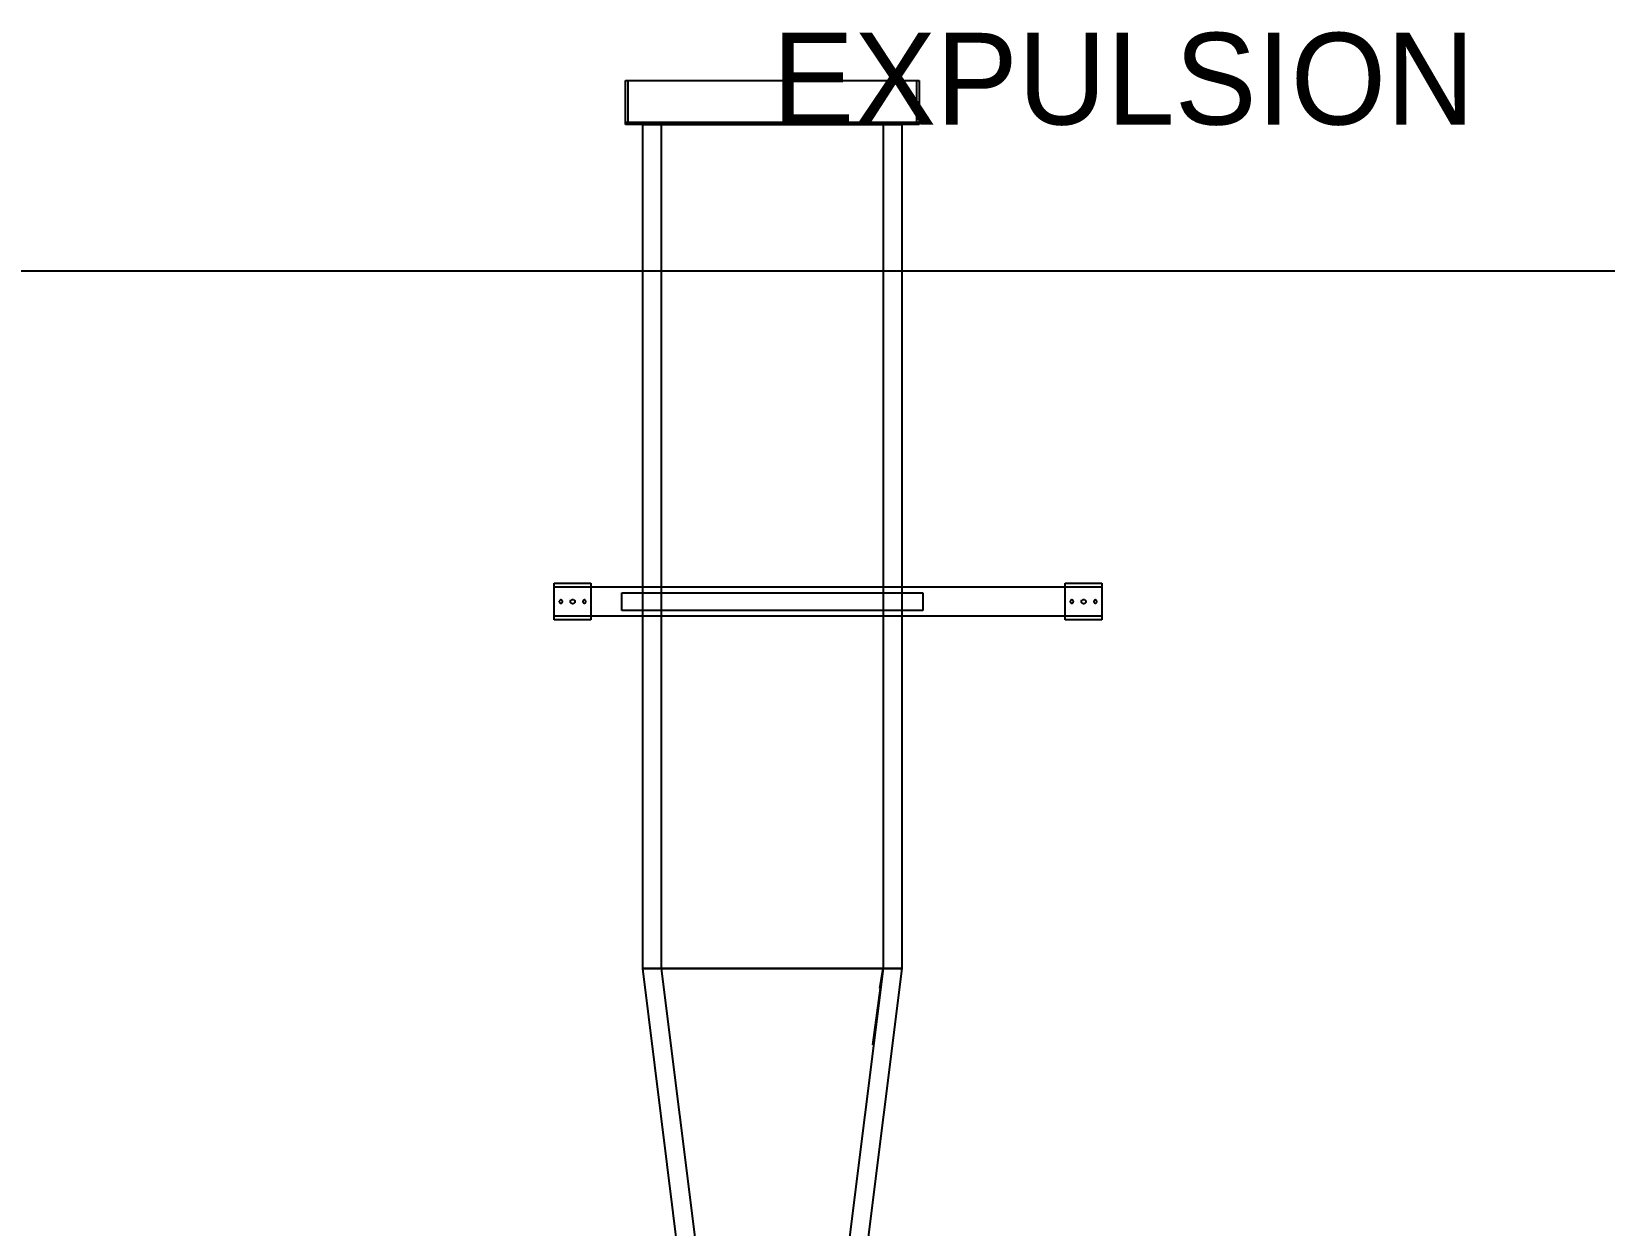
# Model space of a CAD drawing. Header units: metres. Extents: x 0.4 to 35.2, y -0.3 to 6.2.
# Drawn here: x 5.351 to 7.494, y 4.6 to 6.227 of the extents above; entities that cross this region are included whole.
import ezdxf

# ---------------------------------------------------------------- set-up
doc = ezdxf.new("R2010")
doc.units = ezdxf.units.M
for name, color, linetype in [('G_MEDIDO', 8, 'Continuous'), ('P_PROPUESTO', 5, 'Continuous'), ('TEXTOS', 7, 'Continuous')]:
    doc.layers.add(name, color=color, linetype=linetype)

msp = doc.modelspace()

# ---------------------------------------------------------------- linework, layer by layer
at = {"layer": 'G_MEDIDO'}
msp.add_lwpolyline([(0.4, 0.3), (8, 0.3), (8, 5.9), (0.4, 5.9)], close=True, dxfattribs=at)
at = {"layer": 'P_PROPUESTO'}
for p, q in [((6.16, 6.103), (6.16, 6.16)), ((6.16, 6.16), (6.56, 6.16)), ((6.16, 6.103), (6.16, 6.16)), ((6.16, 6.16), (6.163, 6.16)), ((6.16, 6.103), (6.16, 6.16)), ((6.16, 6.16), (6.56, 6.16)), ((6.163, 6.16), (6.163, 6.103)), ((6.557, 6.103), (6.557, 6.16)), ((6.557, 6.16), (6.56, 6.16)), ((6.56, 6.16), (6.56, 6.103)), ((6.56, 6.16), (6.56, 6.103)), ((6.56, 6.16), (6.56, 6.103)), ((6.56, 6.103), (6.16, 6.103)), ((6.163, 6.103), (6.16, 6.103)), ((6.56, 6.103), (6.16, 6.103)), ((6.16, 6.1), (6.16, 6.103)), ((6.16, 6.103), (6.17, 6.103)), ((6.17, 6.1), (6.16, 6.1)), ((6.17, 6.103), (6.17, 6.1)), ((6.17, 6.1), (6.17, 6.103)), ((6.17, 6.103), (6.55, 6.103)), ((6.17, 6.1), (6.17, 6.103)), ((6.17, 6.103), (6.55, 6.103)), ((6.55, 6.1), (6.17, 6.1)), ((6.55, 6.1), (6.17, 6.1)), ((6.1835, 4.95), (6.1835, 6.1)), ((6.1835, 6.1), (6.184, 6.1)), ((6.184, 6.1), (6.2421, 6.1)), ((6.209, 4.95), (6.209, 6.1)), ((6.209, 6.1), (6.21, 6.1)), ((6.21, 6.1), (6.2591, 6.1)), ((6.2421, 6.1), (6.2424, 6.1)), ((6.2424, 6.1), (6.2869, 6.1)), ((6.2591, 6.1), (6.2598, 6.1)), ((6.2598, 6.1), (6.2975, 6.1)), ((6.2869, 6.1), (6.2871, 6.1)), ((6.2871, 6.1), (6.3249, 6.1)), ((6.2975, 6.1), (6.2979, 6.1)), ((6.2979, 6.1), (6.33, 6.1)), ((6.3249, 6.1), (6.325, 6.1)), ((6.325, 6.1), (6.36, 6.1)), ((6.33, 6.1), (6.3302, 6.1)), ((6.3302, 6.1), (6.36, 6.1)), ((6.36, 6.1), (6.3898, 6.1)), ((6.36, 6.1), (6.395, 6.1)), ((6.3898, 6.1), (6.39, 6.1)), ((6.39, 6.1), (6.4221, 6.1)), ((6.395, 6.1), (6.3951, 6.1)), ((6.3951, 6.1), (6.4329, 6.1)), ((6.4221, 6.1), (6.4225, 6.1)), ((6.4225, 6.1), (6.4602, 6.1)), ((6.4329, 6.1), (6.4331, 6.1)), ((6.4331, 6.1), (6.4776, 6.1)), ((6.4602, 6.1), (6.4609, 6.1)), ((6.4609, 6.1), (6.51, 6.1)), ((6.4776, 6.1), (6.4779, 6.1)), ((6.4779, 6.1), (6.536, 6.1)), ((6.51, 6.1), (6.511, 6.1)), ((6.511, 6.1), (6.511, 4.95)), ((6.536, 6.1), (6.5365, 6.1)), ((6.5365, 6.1), (6.5365, 4.95)), ((6.55, 6.1), (6.55, 6.103)), ((6.55, 6.103), (6.56, 6.103)), ((6.55, 6.103), (6.55, 6.1)), ((6.55, 6.103), (6.55, 6.1)), ((6.56, 6.1), (6.55, 6.1)), ((6.56, 6.103), (6.557, 6.103)), ((6.56, 6.103), (6.56, 6.1)), ((6.063, 5.425), (6.063, 5.475)), ((6.063, 5.475), (6.113, 5.475)), ((6.063, 5.43), (6.063, 5.47)), ((6.063, 5.47), (6.809, 5.47)), ((6.113, 5.475), (6.113, 5.425)), ((6.759, 5.425), (6.759, 5.475)), ((6.759, 5.475), (6.809, 5.475)), ((6.809, 5.475), (6.809, 5.425)), ((6.809, 5.47), (6.809, 5.43)), ((6.07, 5.4508), (6.0698, 5.4504)), ((6.0698, 5.4504), (6.0698, 5.45)), ((6.0698, 5.45), (6.0698, 5.4496)), ((6.0698, 5.4496), (6.07, 5.4492)), ((6.0702, 5.4512), (6.07, 5.4508)), ((6.07, 5.4492), (6.0702, 5.4488)), ((6.0704, 5.4516), (6.0702, 5.4512)), ((6.0702, 5.4488), (6.0704, 5.4484)), ((6.0708, 5.4518), (6.0704, 5.4516)), ((6.0704, 5.4484), (6.0708, 5.4482)), ((6.0712, 5.452), (6.0708, 5.4518)), ((6.0708, 5.4482), (6.0712, 5.448)), ((6.0716, 5.4522), (6.0712, 5.452)), ((6.0712, 5.448), (6.0716, 5.4478)), ((6.072, 5.4522), (6.0716, 5.4522)), ((6.0716, 5.4478), (6.072, 5.4478)), ((6.0724, 5.4522), (6.072, 5.4522)), ((6.072, 5.4478), (6.0724, 5.4478)), ((6.0728, 5.452), (6.0724, 5.4522)), ((6.0724, 5.4478), (6.0728, 5.448)), ((6.0732, 5.4518), (6.0728, 5.452)), ((6.0728, 5.448), (6.0732, 5.4482)), ((6.0736, 5.4516), (6.0732, 5.4518)), ((6.0732, 5.4482), (6.0736, 5.4484)), ((6.0738, 5.4512), (6.0736, 5.4516)), ((6.0736, 5.4484), (6.0738, 5.4488)), ((6.074, 5.4508), (6.0738, 5.4512)), ((6.0738, 5.4488), (6.074, 5.4492)), ((6.0742, 5.4504), (6.074, 5.4508)), ((6.074, 5.4492), (6.0742, 5.4496)), ((6.0742, 5.45), (6.0742, 5.4504)), ((6.0742, 5.4496), (6.0742, 5.45)), ((6.085, 5.45), (6.0851, 5.4506)), ((6.0851, 5.4494), (6.085, 5.45)), ((6.0851, 5.4506), (6.0852, 5.4511)), ((6.0852, 5.4489), (6.0851, 5.4494)), ((6.0852, 5.4511), (6.0855, 5.4517)), ((6.0855, 5.4483), (6.0852, 5.4489)), ((6.0855, 5.4517), (6.0859, 5.4521)), ((6.0859, 5.4479), (6.0855, 5.4483)), ((6.0859, 5.4521), (6.0863, 5.4525)), ((6.0863, 5.4475), (6.0859, 5.4479)), ((6.0863, 5.4525), (6.0869, 5.4528)), ((6.0869, 5.4472), (6.0863, 5.4475)), ((6.0869, 5.4528), (6.0874, 5.4529)), ((6.0874, 5.4471), (6.0869, 5.4472)), ((6.0874, 5.4529), (6.088, 5.453)), ((6.088, 5.447), (6.0874, 5.4471)), ((6.088, 5.453), (6.0886, 5.4529)), ((6.0886, 5.4471), (6.088, 5.447)), ((6.0886, 5.4529), (6.0891, 5.4528)), ((6.0891, 5.4472), (6.0886, 5.4471)), ((6.0891, 5.4528), (6.0897, 5.4525)), ((6.0897, 5.4475), (6.0891, 5.4472)), ((6.0897, 5.4525), (6.0901, 5.4521)), ((6.0901, 5.4479), (6.0897, 5.4475)), ((6.0901, 5.4521), (6.0905, 5.4517)), ((6.0905, 5.4483), (6.0901, 5.4479)), ((6.0905, 5.4517), (6.0908, 5.4511)), ((6.0908, 5.4489), (6.0905, 5.4483)), ((6.0908, 5.4511), (6.0909, 5.4506)), ((6.0909, 5.4494), (6.0908, 5.4489)), ((6.0909, 5.4506), (6.091, 5.45)), ((6.091, 5.45), (6.0909, 5.4494)), ((6.102, 5.4508), (6.1018, 5.4504)), ((6.1018, 5.4504), (6.1018, 5.45)), ((6.1018, 5.45), (6.1018, 5.4496)), ((6.1018, 5.4496), (6.102, 5.4492)), ((6.1022, 5.4512), (6.102, 5.4508)), ((6.102, 5.4492), (6.1022, 5.4488)), ((6.1024, 5.4516), (6.1022, 5.4512)), ((6.1022, 5.4488), (6.1024, 5.4484)), ((6.1028, 5.4518), (6.1024, 5.4516)), ((6.1024, 5.4484), (6.1028, 5.4482)), ((6.1032, 5.452), (6.1028, 5.4518)), ((6.1028, 5.4482), (6.1032, 5.448)), ((6.1036, 5.4522), (6.1032, 5.452)), ((6.1032, 5.448), (6.1036, 5.4478)), ((6.104, 5.4522), (6.1036, 5.4522)), ((6.1036, 5.4478), (6.104, 5.4478)), ((6.1044, 5.4522), (6.104, 5.4522)), ((6.104, 5.4478), (6.1044, 5.4478)), ((6.1048, 5.452), (6.1044, 5.4522)), ((6.1044, 5.4478), (6.1048, 5.448)), ((6.1052, 5.4518), (6.1048, 5.452)), ((6.1048, 5.448), (6.1052, 5.4482)), ((6.1056, 5.4516), (6.1052, 5.4518)), ((6.1052, 5.4482), (6.1056, 5.4484)), ((6.1058, 5.4512), (6.1056, 5.4516)), ((6.1056, 5.4484), (6.1058, 5.4488)), ((6.106, 5.4508), (6.1058, 5.4512)), ((6.1058, 5.4488), (6.106, 5.4492)), ((6.1062, 5.4504), (6.106, 5.4508)), ((6.106, 5.4492), (6.1062, 5.4496)), ((6.1062, 5.45), (6.1062, 5.4504)), ((6.1062, 5.4496), (6.1062, 5.45)), ((6.155, 5.438), (6.155, 5.462)), ((6.155, 5.462), (6.565, 5.462)), ((6.1835, 5.438), (6.1835, 5.462)), ((6.1835, 5.462), (6.5365, 5.462)), ((6.5365, 5.462), (6.5365, 5.438)), ((6.565, 5.462), (6.565, 5.438)), ((6.766, 5.4508), (6.7658, 5.4504)), ((6.7658, 5.4504), (6.7658, 5.45)), ((6.7658, 5.45), (6.7658, 5.4496)), ((6.7658, 5.4496), (6.766, 5.4492)), ((6.7662, 5.4512), (6.766, 5.4508)), ((6.766, 5.4492), (6.7662, 5.4488)), ((6.7664, 5.4516), (6.7662, 5.4512)), ((6.7662, 5.4488), (6.7664, 5.4484)), ((6.7668, 5.4518), (6.7664, 5.4516)), ((6.7664, 5.4484), (6.7668, 5.4482)), ((6.7672, 5.452), (6.7668, 5.4518)), ((6.7668, 5.4482), (6.7672, 5.448)), ((6.7676, 5.4522), (6.7672, 5.452)), ((6.7672, 5.448), (6.7676, 5.4478)), ((6.768, 5.4522), (6.7676, 5.4522)), ((6.7676, 5.4478), (6.768, 5.4478)), ((6.7684, 5.4522), (6.768, 5.4522)), ((6.768, 5.4478), (6.7684, 5.4478)), ((6.7688, 5.452), (6.7684, 5.4522)), ((6.7684, 5.4478), (6.7688, 5.448)), ((6.7692, 5.4518), (6.7688, 5.452)), ((6.7688, 5.448), (6.7692, 5.4482)), ((6.7696, 5.4516), (6.7692, 5.4518)), ((6.7692, 5.4482), (6.7696, 5.4484)), ((6.7698, 5.4512), (6.7696, 5.4516)), ((6.7696, 5.4484), (6.7698, 5.4488)), ((6.77, 5.4508), (6.7698, 5.4512)), ((6.7698, 5.4488), (6.77, 5.4492)), ((6.7702, 5.4504), (6.77, 5.4508)), ((6.77, 5.4492), (6.7702, 5.4496)), ((6.7702, 5.45), (6.7702, 5.4504)), ((6.7702, 5.4496), (6.7702, 5.45)), ((6.781, 5.45), (6.7811, 5.4506)), ((6.7811, 5.4494), (6.781, 5.45)), ((6.7811, 5.4506), (6.7812, 5.4511)), ((6.7812, 5.4489), (6.7811, 5.4494)), ((6.7812, 5.4511), (6.7815, 5.4517)), ((6.7815, 5.4483), (6.7812, 5.4489)), ((6.7815, 5.4517), (6.7819, 5.4521)), ((6.7819, 5.4479), (6.7815, 5.4483)), ((6.7819, 5.4521), (6.7823, 5.4525)), ((6.7823, 5.4475), (6.7819, 5.4479)), ((6.7823, 5.4525), (6.7829, 5.4528)), ((6.7829, 5.4472), (6.7823, 5.4475)), ((6.7829, 5.4528), (6.7834, 5.4529)), ((6.7834, 5.4471), (6.7829, 5.4472)), ((6.7834, 5.4529), (6.784, 5.453)), ((6.784, 5.447), (6.7834, 5.4471)), ((6.784, 5.453), (6.7846, 5.4529)), ((6.7846, 5.4471), (6.784, 5.447)), ((6.7846, 5.4529), (6.7851, 5.4528)), ((6.7851, 5.4472), (6.7846, 5.4471)), ((6.7851, 5.4528), (6.7857, 5.4525)), ((6.7857, 5.4475), (6.7851, 5.4472)), ((6.7857, 5.4525), (6.7861, 5.4521)), ((6.7861, 5.4479), (6.7857, 5.4475)), ((6.7861, 5.4521), (6.7865, 5.4517)), ((6.7865, 5.4483), (6.7861, 5.4479)), ((6.7865, 5.4517), (6.7868, 5.4511)), ((6.7868, 5.4489), (6.7865, 5.4483)), ((6.7868, 5.4511), (6.7869, 5.4506)), ((6.7869, 5.4494), (6.7868, 5.4489)), ((6.7869, 5.4506), (6.787, 5.45)), ((6.787, 5.45), (6.7869, 5.4494)), ((6.798, 5.4508), (6.7978, 5.4504)), ((6.7978, 5.4504), (6.7978, 5.45)), ((6.7978, 5.45), (6.7978, 5.4496)), ((6.7978, 5.4496), (6.798, 5.4492)), ((6.7982, 5.4512), (6.798, 5.4508)), ((6.798, 5.4492), (6.7982, 5.4488)), ((6.7984, 5.4516), (6.7982, 5.4512)), ((6.7982, 5.4488), (6.7984, 5.4484)), ((6.7988, 5.4518), (6.7984, 5.4516)), ((6.7984, 5.4484), (6.7988, 5.4482)), ((6.7992, 5.452), (6.7988, 5.4518)), ((6.7988, 5.4482), (6.7992, 5.448)), ((6.7996, 5.4522), (6.7992, 5.452)), ((6.7992, 5.448), (6.7996, 5.4478)), ((6.8, 5.4522), (6.7996, 5.4522)), ((6.7996, 5.4478), (6.8, 5.4478)), ((6.8004, 5.4522), (6.8, 5.4522)), ((6.8, 5.4478), (6.8004, 5.4478)), ((6.8008, 5.452), (6.8004, 5.4522)), ((6.8004, 5.4478), (6.8008, 5.448)), ((6.8012, 5.4518), (6.8008, 5.452)), ((6.8008, 5.448), (6.8012, 5.4482)), ((6.8016, 5.4516), (6.8012, 5.4518)), ((6.8012, 5.4482), (6.8016, 5.4484)), ((6.8018, 5.4512), (6.8016, 5.4516)), ((6.8016, 5.4484), (6.8018, 5.4488)), ((6.802, 5.4508), (6.8018, 5.4512)), ((6.8018, 5.4488), (6.802, 5.4492)), ((6.8022, 5.4504), (6.802, 5.4508)), ((6.802, 5.4492), (6.8022, 5.4496)), ((6.8022, 5.45), (6.8022, 5.4504)), ((6.8022, 5.4496), (6.8022, 5.45)), ((6.809, 5.43), (6.063, 5.43)), ((6.113, 5.425), (6.063, 5.425)), ((6.565, 5.438), (6.155, 5.438)), ((6.5365, 5.438), (6.1835, 5.438)), ((6.809, 5.425), (6.759, 5.425)), ((6.184, 4.95), (6.1835, 4.95)), ((6.2585, 4.35), (6.1835, 4.95)), ((6.1835, 4.95), (6.184, 4.95)), ((6.2421, 4.95), (6.184, 4.95)), ((6.184, 4.95), (6.2421, 4.95)), ((6.21, 4.95), (6.209, 4.95)), ((6.284, 4.35), (6.209, 4.95)), ((6.209, 4.95), (6.21, 4.95)), ((6.2591, 4.95), (6.21, 4.95)), ((6.21, 4.95), (6.2591, 4.95)), ((6.2424, 4.95), (6.2421, 4.95)), ((6.2421, 4.95), (6.2424, 4.95)), ((6.2869, 4.95), (6.2424, 4.95)), ((6.2424, 4.95), (6.2869, 4.95)), ((6.2598, 4.95), (6.2591, 4.95)), ((6.2591, 4.95), (6.2598, 4.95)), ((6.2975, 4.95), (6.2598, 4.95)), ((6.2598, 4.95), (6.2975, 4.95)), ((6.2871, 4.95), (6.2869, 4.95)), ((6.2869, 4.95), (6.2871, 4.95)), ((6.3249, 4.95), (6.2871, 4.95)), ((6.2871, 4.95), (6.3249, 4.95)), ((6.2979, 4.95), (6.2975, 4.95)), ((6.2975, 4.95), (6.2979, 4.95)), ((6.33, 4.95), (6.2979, 4.95)), ((6.2979, 4.95), (6.33, 4.95)), ((6.325, 4.95), (6.3249, 4.95)), ((6.3249, 4.95), (6.325, 4.95)), ((6.36, 4.95), (6.325, 4.95)), ((6.325, 4.95), (6.36, 4.95)), ((6.3302, 4.95), (6.33, 4.95)), ((6.33, 4.95), (6.3302, 4.95)), ((6.36, 4.95), (6.3302, 4.95)), ((6.3302, 4.95), (6.36, 4.95)), ((6.3898, 4.95), (6.36, 4.95)), ((6.395, 4.95), (6.36, 4.95)), ((6.36, 4.95), (6.3898, 4.95)), ((6.36, 4.95), (6.395, 4.95)), ((6.39, 4.95), (6.3898, 4.95)), ((6.3898, 4.95), (6.39, 4.95)), ((6.4221, 4.95), (6.39, 4.95)), ((6.39, 4.95), (6.4221, 4.95)), ((6.3951, 4.95), (6.395, 4.95)), ((6.395, 4.95), (6.3951, 4.95)), ((6.4329, 4.95), (6.3951, 4.95)), ((6.3951, 4.95), (6.4329, 4.95)), ((6.4225, 4.95), (6.4221, 4.95)), ((6.4221, 4.95), (6.4225, 4.95)), ((6.4602, 4.95), (6.4225, 4.95)), ((6.4225, 4.95), (6.4602, 4.95)), ((6.4331, 4.95), (6.4329, 4.95)), ((6.4329, 4.95), (6.4331, 4.95)), ((6.4776, 4.95), (6.4331, 4.95)), ((6.4331, 4.95), (6.4776, 4.95)), ((6.511, 4.95), (6.436, 4.35)), ((6.4609, 4.95), (6.4602, 4.95)), ((6.4602, 4.95), (6.4609, 4.95)), ((6.51, 4.95), (6.4609, 4.95)), ((6.4609, 4.95), (6.51, 4.95)), ((6.5365, 4.95), (6.4615, 4.35)), ((6.4779, 4.95), (6.4776, 4.95)), ((6.4776, 4.95), (6.4779, 4.95)), ((6.536, 4.95), (6.4779, 4.95)), ((6.4779, 4.95), (6.536, 4.95)), ((6.497, 4.8461), (6.511, 4.95)), ((6.511, 4.95), (6.497, 4.8461)), ((6.5066, 4.923), (6.511, 4.95)), ((6.511, 4.95), (6.5066, 4.923)), ((6.511, 4.95), (6.51, 4.95)), ((6.51, 4.95), (6.511, 4.95)), ((6.5365, 4.95), (6.536, 4.95)), ((6.536, 4.95), (6.5365, 4.95)), ((6.5066, 4.923), (6.5066, 4.923)), ((6.497, 4.8461), (6.497, 4.8461))]:
    msp.add_line(p, q, dxfattribs=at)

# ---------------------------------------------------------------- texts
at = {"layer": 'TEXTOS'}
msp.add_text('EXPULSION', height=0.125, dxfattribs=at).set_placement((6.36, 6.1))

doc.saveas('drawing.dxf')
